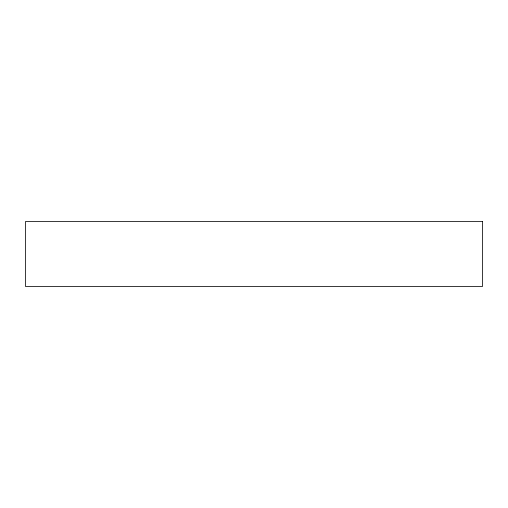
<?xml version="1.0" encoding="UTF-8"?>
<svg xmlns="http://www.w3.org/2000/svg" width="508" height="508" viewBox="0 0 508 508"><rect width="100%" height="100%" fill="white"/><g stroke="black" fill="none" stroke-linecap="round" stroke-linejoin="round"><path stroke-width="0.76" d="M482.6 221.615L25.4 221.615L25.4 286.385L482.6 286.385L482.6 221.615"/></g></svg>
